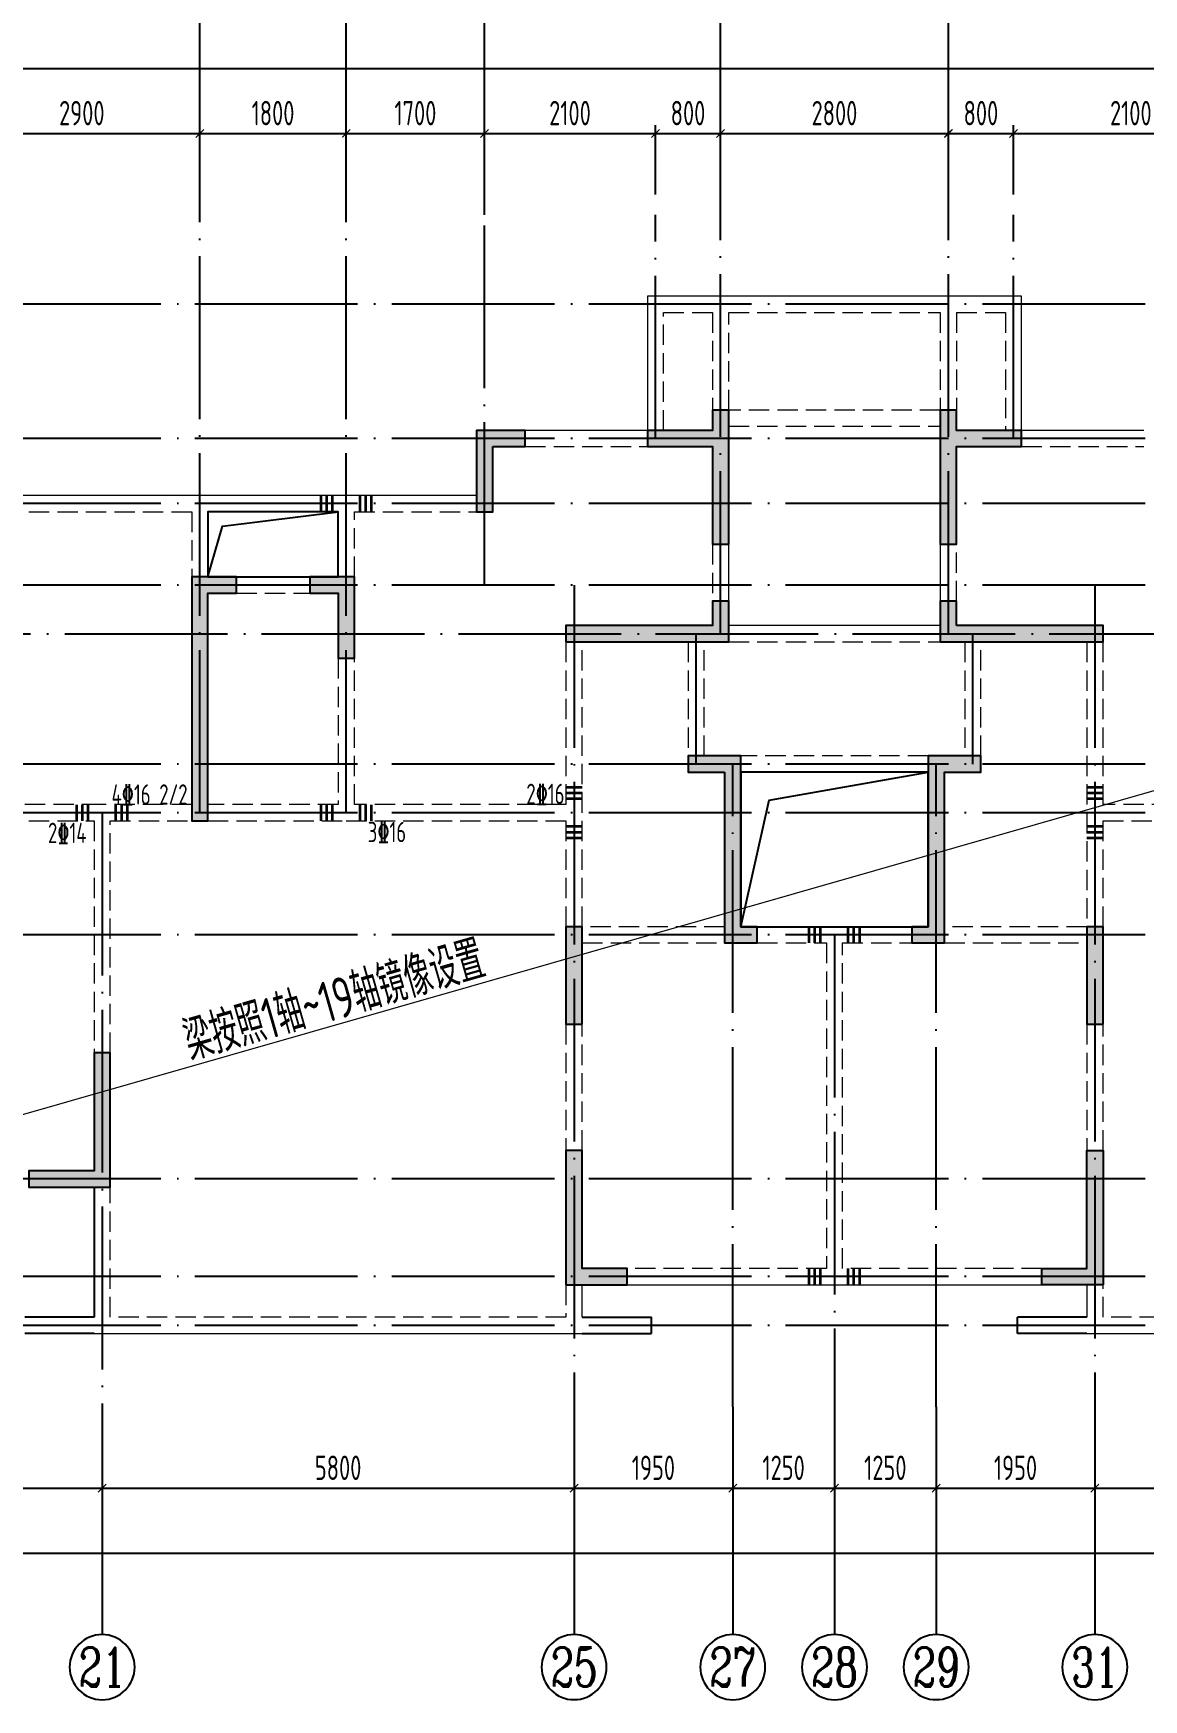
# Model space of a CAD drawing. Extents: x -461650 to 361314, y 245336 to 769729.
# Drawn here: x 132128 to 145774, y 565537 to 586017 of the extents above; entities that cross this region are included whole.
import ezdxf
from ezdxf.enums import TextEntityAlignment as Align

# ---------------------------------------------------------------- set-up
doc = ezdxf.new("R2010")
doc.units = 0
doc.header["$LTSCALE"] = 1000
doc.linetypes.add('DASH', pattern=[0.35, 0.25, -0.1])
doc.linetypes.add('DOTE', pattern=[2.42, 2, -0.2, 0.02, -0.2])
doc.layers.get('0').update_dxf_attribs({"linetype": 'CONTINUOUS'})
doc.layers.get('DEFPOINTS').update_dxf_attribs({"linetype": 'CONTINUOUS'})
for name, color, linetype in [('A-AXIS', 1, 'CONTINUOUS'), ('A-DOTE', 10, 'DOTE'), ('AXIS_NUM', 7, 'CONTINUOUS'), ('BEAM_CON', 4, 'CONTINUOUS'), ('S-D洞口', 4, 'CONTINUOUS'), ('S-L主梁线', 4, 'DASH'), ('S-L梁编号', 6, 'CONTINUOUS'), ('S-L梁配筋', 7, 'CONTINUOUS'), ('S-Q墙填充', 252, 'CONTINUOUS'), ('S-Q墙实线', 6, 'CONTINUOUS'), ('S-Y一般标注', 3, 'CONTINUOUS')]:
    doc.layers.add(name, color=color, linetype=linetype)
doc.layers.add('梁附加箍筋', color=1, linetype='CONTINUOUS', lineweight=35)
doc.styles.add('TSSD_Axis', font='complex.shx', dxfattribs={"width": 0.7, "bigfont": 'hztxt.shx'})
doc.styles.add('TSSD_DIMENSION', font='Tssdeng.shx', dxfattribs={"width": 0.7, "bigfont": 'tssdchn.shx'})
doc.styles.add('TSSD_REIN', font='tssdeng.shx', dxfattribs={"width": 0.7, "height": 300, "bigfont": 'tssdchn.shx'})
doc.dimstyles.new('TSSD_100_100', dxfattribs={"dimtxt": 300, "dimasz": 100, "dimexe": 100, "dimexo": 250, "dimgap": 100, "dimtad": 1, "dimdec": 0, "dimzin": 0, "dimdsep": 46, "dimtxsty": 'TSSD_DIMENSION', "dimblk": 'ARCHTICK', "dimcen": 0, "dimdle": 100, "dimclrt": 7, "dimadec": 0, "dimazin": 0, "dimtfac": 1, "dimtdec": 0, "dimtix": 1, "dimtmove": 2, "dimatfit": 3, "dimldrblk": 'ARCHTICK', "dimfxl": 0, "dimtolj": 1, "dimtzin": 0, "dimarcsym": 0})

# ---------------------------------------------------------------- blocks, each defined once
blk = doc.blocks.new('_ArchTick')
at = {"color": 0, "linetype": 'ByBlock', "const_width": 0.15}
blk.add_lwpolyline([(-0.5, -0.5), (0.5, 0.5)], dxfattribs=at)
blk = doc.blocks.new('*D301')
at = {"layer": 'DEFPOINTS', "color": 0}
for p in [(34300, 19250), (31400, 18250), (34300, 18250)]:
    blk.add_point(p, dxfattribs=at)
at = {"layer": 'S-Y一般标注', "color": 0, "lineweight": -2}
for p, q in [((31400, 18500), (31400, 19350)), ((34300, 18500), (34300, 19350)), ((31300, 19250), (34400, 19250))]:
    blk.add_line(p, q, dxfattribs=at)
at = {"layer": 'S-Y一般标注', "color": 0, "lineweight": -2, "xscale": 100, "yscale": 100, "zscale": 100, "rotation": 180}
blk.add_blockref('_ArchTick', (31400, 19250), dxfattribs=at)
at = {"layer": 'S-Y一般标注', "color": 0, "lineweight": -2, "xscale": 100, "yscale": 100, "zscale": 100}
blk.add_blockref('_ArchTick', (34300, 19250), dxfattribs=at)
at = {"layer": 'S-Y一般标注', "color": 7, "insert": (32850, 19500), "char_height": 300, "attachment_point": 5, "style": 'TSSD_DIMENSION'}
blk.add_mtext('\\A1;2900', dxfattribs=at)
blk = doc.blocks.new('*D302')
at = {"layer": 'DEFPOINTS', "color": 0}
for p in [(36100, 19250), (34300, 18250), (36100, 18250)]:
    blk.add_point(p, dxfattribs=at)
at = {"layer": 'S-Y一般标注', "color": 0, "lineweight": -2}
for p, q in [((34300, 18500), (34300, 19350)), ((36100, 18500), (36100, 19350)), ((34200, 19250), (36200, 19250))]:
    blk.add_line(p, q, dxfattribs=at)
at = {"layer": 'S-Y一般标注', "color": 0, "lineweight": -2, "xscale": 100, "yscale": 100, "zscale": 100, "rotation": 180}
blk.add_blockref('_ArchTick', (34300, 19250), dxfattribs=at)
at = {"layer": 'S-Y一般标注', "color": 0, "lineweight": -2, "xscale": 100, "yscale": 100, "zscale": 100}
blk.add_blockref('_ArchTick', (36100, 19250), dxfattribs=at)
at = {"layer": 'S-Y一般标注', "color": 7, "insert": (35200, 19500), "char_height": 300, "attachment_point": 5, "style": 'TSSD_DIMENSION'}
blk.add_mtext('\\A1;1800', dxfattribs=at)
blk = doc.blocks.new('*D303')
at = {"layer": 'DEFPOINTS', "color": 0}
for p in [(37800, 19250), (36100, 18250), (37800, 18250)]:
    blk.add_point(p, dxfattribs=at)
at = {"layer": 'S-Y一般标注', "color": 0, "lineweight": -2}
for p, q in [((36100, 18500), (36100, 19350)), ((37800, 18500), (37800, 19350)), ((36000, 19250), (37900, 19250))]:
    blk.add_line(p, q, dxfattribs=at)
at = {"layer": 'S-Y一般标注', "color": 0, "lineweight": -2, "xscale": 100, "yscale": 100, "zscale": 100, "rotation": 180}
blk.add_blockref('_ArchTick', (36100, 19250), dxfattribs=at)
at = {"layer": 'S-Y一般标注', "color": 0, "lineweight": -2, "xscale": 100, "yscale": 100, "zscale": 100}
blk.add_blockref('_ArchTick', (37800, 19250), dxfattribs=at)
at = {"layer": 'S-Y一般标注', "color": 7, "insert": (36950, 19500), "char_height": 300, "attachment_point": 5, "style": 'TSSD_DIMENSION'}
blk.add_mtext('\\A1;1700', dxfattribs=at)
blk = doc.blocks.new('*D304')
at = {"layer": 'DEFPOINTS', "color": 0}
for p in [(40700, 19250), (39900, 18250), (40700, 18250)]:
    blk.add_point(p, dxfattribs=at)
at = {"layer": 'S-Y一般标注', "color": 0, "lineweight": -2}
for p, q in [((39900, 18500), (39900, 19350)), ((40700, 18500), (40700, 19350)), ((39800, 19250), (40800, 19250))]:
    blk.add_line(p, q, dxfattribs=at)
at = {"layer": 'S-Y一般标注', "color": 0, "lineweight": -2, "xscale": 100, "yscale": 100, "zscale": 100, "rotation": 180}
blk.add_blockref('_ArchTick', (39900, 19250), dxfattribs=at)
at = {"layer": 'S-Y一般标注', "color": 0, "lineweight": -2, "xscale": 100, "yscale": 100, "zscale": 100}
blk.add_blockref('_ArchTick', (40700, 19250), dxfattribs=at)
at = {"layer": 'S-Y一般标注', "color": 7, "insert": (40300, 19500), "char_height": 300, "attachment_point": 5, "style": 'TSSD_DIMENSION'}
blk.add_mtext('\\A1;800', dxfattribs=at)
blk = doc.blocks.new('*D305')
at = {"layer": 'DEFPOINTS', "color": 0}
for p in [(43500, 19250), (40700, 18250), (43500, 18250)]:
    blk.add_point(p, dxfattribs=at)
at = {"layer": 'S-Y一般标注', "color": 0, "lineweight": -2}
for p, q in [((40700, 18500), (40700, 19350)), ((43500, 18500), (43500, 19350)), ((40600, 19250), (43600, 19250))]:
    blk.add_line(p, q, dxfattribs=at)
at = {"layer": 'S-Y一般标注', "color": 0, "lineweight": -2, "xscale": 100, "yscale": 100, "zscale": 100, "rotation": 180}
blk.add_blockref('_ArchTick', (40700, 19250), dxfattribs=at)
at = {"layer": 'S-Y一般标注', "color": 0, "lineweight": -2, "xscale": 100, "yscale": 100, "zscale": 100}
blk.add_blockref('_ArchTick', (43500, 19250), dxfattribs=at)
at = {"layer": 'S-Y一般标注', "color": 7, "insert": (42100, 19500), "char_height": 300, "attachment_point": 5, "style": 'TSSD_DIMENSION'}
blk.add_mtext('\\A1;2800', dxfattribs=at)
blk = doc.blocks.new('*D306')
at = {"layer": 'DEFPOINTS', "color": 0}
for p in [(46400, 19250), (44300, 18250), (46400, 18250)]:
    blk.add_point(p, dxfattribs=at)
at = {"layer": 'S-Y一般标注', "color": 0, "lineweight": -2}
for p, q in [((44300, 18500), (44300, 19350)), ((46400, 18500), (46400, 19350)), ((44200, 19250), (46500, 19250))]:
    blk.add_line(p, q, dxfattribs=at)
at = {"layer": 'S-Y一般标注', "color": 0, "lineweight": -2, "xscale": 100, "yscale": 100, "zscale": 100, "rotation": 180}
blk.add_blockref('_ArchTick', (44300, 19250), dxfattribs=at)
at = {"layer": 'S-Y一般标注', "color": 0, "lineweight": -2, "xscale": 100, "yscale": 100, "zscale": 100}
blk.add_blockref('_ArchTick', (46400, 19250), dxfattribs=at)
at = {"layer": 'S-Y一般标注', "color": 7, "insert": (45742, 19500), "char_height": 300, "attachment_point": 5, "style": 'TSSD_DIMENSION'}
blk.add_mtext('\\A1;2100', dxfattribs=at)
blk = doc.blocks.new('*D311')
at = {"layer": 'DEFPOINTS', "color": 0}
for p in [(54600, 20050), (4600, 18250), (54600, 18250)]:
    blk.add_point(p, dxfattribs=at)
at = {"layer": 'S-Y一般标注', "color": 0, "lineweight": -2}
for p, q in [((4600, 18500), (4600, 20150)), ((54600, 18500), (54600, 20150)), ((4500, 20050), (54700, 20050))]:
    blk.add_line(p, q, dxfattribs=at)
at = {"layer": 'S-Y一般标注', "color": 0, "lineweight": -2, "xscale": 100, "yscale": 100, "zscale": 100, "rotation": 180}
blk.add_blockref('_ArchTick', (4600, 20050), dxfattribs=at)
at = {"layer": 'S-Y一般标注', "color": 0, "lineweight": -2, "xscale": 100, "yscale": 100, "zscale": 100}
blk.add_blockref('_ArchTick', (54600, 20050), dxfattribs=at)
at = {"layer": 'S-Y一般标注', "color": 7, "insert": (29600, 20300), "char_height": 300, "attachment_point": 5, "style": 'TSSD_DIMENSION'}
blk.add_mtext('\\A1;50000', dxfattribs=at)
blk = doc.blocks.new('*D324')
at = {"layer": 'DEFPOINTS', "color": 0}
for p in [(39900, 19250), (37800, 18250), (39900, 18250)]:
    blk.add_point(p, dxfattribs=at)
at = {"layer": 'S-Y一般标注', "color": 0, "lineweight": -2}
for p, q in [((37800, 18500), (37800, 19350)), ((39900, 18500), (39900, 19350)), ((37700, 19250), (40000, 19250))]:
    blk.add_line(p, q, dxfattribs=at)
at = {"layer": 'S-Y一般标注', "color": 0, "lineweight": -2, "xscale": 100, "yscale": 100, "zscale": 100, "rotation": 180}
blk.add_blockref('_ArchTick', (37800, 19250), dxfattribs=at)
at = {"layer": 'S-Y一般标注', "color": 0, "lineweight": -2, "xscale": 100, "yscale": 100, "zscale": 100}
blk.add_blockref('_ArchTick', (39900, 19250), dxfattribs=at)
at = {"layer": 'S-Y一般标注', "color": 7, "insert": (38850, 19500), "char_height": 300, "attachment_point": 5, "style": 'TSSD_DIMENSION'}
blk.add_mtext('\\A1;2100', dxfattribs=at)
blk = doc.blocks.new('*D325')
at = {"layer": 'DEFPOINTS', "color": 0}
for p in [(44300, 19250), (43500, 18250), (44300, 18250)]:
    blk.add_point(p, dxfattribs=at)
at = {"layer": 'S-Y一般标注', "color": 0, "lineweight": -2}
for p, q in [((43500, 18500), (43500, 19350)), ((44300, 18500), (44300, 19350)), ((43400, 19250), (44400, 19250))]:
    blk.add_line(p, q, dxfattribs=at)
at = {"layer": 'S-Y一般标注', "color": 0, "lineweight": -2, "xscale": 100, "yscale": 100, "zscale": 100, "rotation": 180}
blk.add_blockref('_ArchTick', (43500, 19250), dxfattribs=at)
at = {"layer": 'S-Y一般标注', "color": 0, "lineweight": -2, "xscale": 100, "yscale": 100, "zscale": 100}
blk.add_blockref('_ArchTick', (44300, 19250), dxfattribs=at)
at = {"layer": 'S-Y一般标注', "color": 7, "insert": (43900, 19500), "char_height": 300, "attachment_point": 5, "style": 'TSSD_DIMENSION'}
blk.add_mtext('\\A1;800', dxfattribs=at)
blk = doc.blocks.new('ts_axno')
at = {"color": 0, "linetype": 'ByBlock', "lineweight": -2}
blk.add_circle((0, 0), 0.5, dxfattribs=at)
at = {"color": 0, "linetype": 'ByBlock', "lineweight": -2, "style": 'TSSD_Axis', "width": 0.7}
blk.add_attdef('A', text='', height=0.6, dxfattribs=at).set_placement((0, 0), align=Align.MIDDLE_CENTER)
blk = doc.blocks.new('*D330')
at = {"layer": 'DEFPOINTS', "color": 0}
for p in [(33100, 3600), (38900, 3600), (38900, 2600)]:
    blk.add_point(p, dxfattribs=at)
at = {"layer": 'S-Y一般标注', "color": 0, "lineweight": -2}
for p, q in [((33100, 3350), (33100, 2500)), ((38900, 3350), (38900, 2500)), ((33000, 2600), (39000, 2600))]:
    blk.add_line(p, q, dxfattribs=at)
at = {"layer": 'S-Y一般标注', "color": 0, "lineweight": -2, "xscale": 100, "yscale": 100, "zscale": 100, "rotation": 180}
blk.add_blockref('_ArchTick', (33100, 2600), dxfattribs=at)
at = {"layer": 'S-Y一般标注', "color": 0, "lineweight": -2, "xscale": 100, "yscale": 100, "zscale": 100}
blk.add_blockref('_ArchTick', (38900, 2600), dxfattribs=at)
at = {"layer": 'S-Y一般标注', "color": 7, "insert": (36000, 2850), "char_height": 300, "attachment_point": 5, "style": 'TSSD_DIMENSION'}
blk.add_mtext('\\A1;5800', dxfattribs=at)
blk = doc.blocks.new('*D331')
at = {"layer": 'DEFPOINTS', "color": 0}
for p in [(42100, 3600), (43350, 3600), (43350, 2600)]:
    blk.add_point(p, dxfattribs=at)
at = {"layer": 'S-Y一般标注', "color": 0, "lineweight": -2}
for p, q in [((42100, 3350), (42100, 2500)), ((43350, 3350), (43350, 2500)), ((42000, 2600), (43450, 2600))]:
    blk.add_line(p, q, dxfattribs=at)
at = {"layer": 'S-Y一般标注', "color": 0, "lineweight": -2, "xscale": 100, "yscale": 100, "zscale": 100, "rotation": 180}
blk.add_blockref('_ArchTick', (42100, 2600), dxfattribs=at)
at = {"layer": 'S-Y一般标注', "color": 0, "lineweight": -2, "xscale": 100, "yscale": 100, "zscale": 100}
blk.add_blockref('_ArchTick', (43350, 2600), dxfattribs=at)
at = {"layer": 'S-Y一般标注', "color": 7, "insert": (42725, 2850), "char_height": 300, "attachment_point": 5, "style": 'TSSD_DIMENSION'}
blk.add_mtext('\\A1;1250', dxfattribs=at)
blk = doc.blocks.new('*D332')
at = {"layer": 'DEFPOINTS', "color": 0}
for p in [(45300, 3600), (51100, 3600), (51100, 2600)]:
    blk.add_point(p, dxfattribs=at)
at = {"layer": 'S-Y一般标注', "color": 0, "lineweight": -2}
for p, q in [((45300, 3350), (45300, 2500)), ((51100, 3350), (51100, 2500)), ((45200, 2600), (51200, 2600))]:
    blk.add_line(p, q, dxfattribs=at)
at = {"layer": 'S-Y一般标注', "color": 0, "lineweight": -2, "xscale": 100, "yscale": 100, "zscale": 100, "rotation": 180}
blk.add_blockref('_ArchTick', (45300, 2600), dxfattribs=at)
at = {"layer": 'S-Y一般标注', "color": 0, "lineweight": -2, "xscale": 100, "yscale": 100, "zscale": 100}
blk.add_blockref('_ArchTick', (51100, 2600), dxfattribs=at)
at = {"layer": 'S-Y一般标注', "color": 7, "insert": (48200, 2850), "char_height": 300, "attachment_point": 5, "style": 'TSSD_DIMENSION'}
blk.add_mtext('\\A1;5800', dxfattribs=at)
blk = doc.blocks.new('*D334')
at = {"layer": 'DEFPOINTS', "color": 0}
for p in [(4600, 3600), (54600, 3600), (54600, 1800)]:
    blk.add_point(p, dxfattribs=at)
at = {"layer": 'S-Y一般标注', "color": 0, "lineweight": -2}
for p, q in [((4600, 3350), (4600, 1700)), ((54600, 3350), (54600, 1700)), ((4500, 1800), (54700, 1800))]:
    blk.add_line(p, q, dxfattribs=at)
at = {"layer": 'S-Y一般标注', "color": 0, "lineweight": -2, "xscale": 100, "yscale": 100, "zscale": 100, "rotation": 180}
blk.add_blockref('_ArchTick', (4600, 1800), dxfattribs=at)
at = {"layer": 'S-Y一般标注', "color": 0, "lineweight": -2, "xscale": 100, "yscale": 100, "zscale": 100}
blk.add_blockref('_ArchTick', (54600, 1800), dxfattribs=at)
at = {"layer": 'S-Y一般标注', "color": 7, "insert": (29600, 2050), "char_height": 300, "attachment_point": 5, "style": 'TSSD_DIMENSION'}
blk.add_mtext('\\A1;50000', dxfattribs=at)
blk = doc.blocks.new('*D337')
at = {"layer": 'DEFPOINTS', "color": 0}
for p in [(29600, 3600), (33100, 3600), (33100, 2600)]:
    blk.add_point(p, dxfattribs=at)
at = {"layer": 'S-Y一般标注', "color": 0, "lineweight": -2}
for p, q in [((29600, 3350), (29600, 2500)), ((33100, 3350), (33100, 2500)), ((29500, 2600), (33200, 2600))]:
    blk.add_line(p, q, dxfattribs=at)
at = {"layer": 'S-Y一般标注', "color": 0, "lineweight": -2, "xscale": 100, "yscale": 100, "zscale": 100, "rotation": 180}
blk.add_blockref('_ArchTick', (29600, 2600), dxfattribs=at)
at = {"layer": 'S-Y一般标注', "color": 0, "lineweight": -2, "xscale": 100, "yscale": 100, "zscale": 100}
blk.add_blockref('_ArchTick', (33100, 2600), dxfattribs=at)
at = {"layer": 'S-Y一般标注', "color": 7, "insert": (31350, 2850), "char_height": 300, "attachment_point": 5, "style": 'TSSD_DIMENSION'}
blk.add_mtext('\\A1;3500', dxfattribs=at)
blk = doc.blocks.new('*D338')
at = {"layer": 'DEFPOINTS', "color": 0}
for p in [(40850, 3600), (42100, 3600), (42100, 2600)]:
    blk.add_point(p, dxfattribs=at)
at = {"layer": 'S-Y一般标注', "color": 0, "lineweight": -2}
for p, q in [((40850, 3350), (40850, 2500)), ((42100, 3350), (42100, 2500)), ((40750, 2600), (42200, 2600))]:
    blk.add_line(p, q, dxfattribs=at)
at = {"layer": 'S-Y一般标注', "color": 0, "lineweight": -2, "xscale": 100, "yscale": 100, "zscale": 100, "rotation": 180}
blk.add_blockref('_ArchTick', (40850, 2600), dxfattribs=at)
at = {"layer": 'S-Y一般标注', "color": 0, "lineweight": -2, "xscale": 100, "yscale": 100, "zscale": 100}
blk.add_blockref('_ArchTick', (42100, 2600), dxfattribs=at)
at = {"layer": 'S-Y一般标注', "color": 7, "insert": (41475, 2850), "char_height": 300, "attachment_point": 5, "style": 'TSSD_DIMENSION'}
blk.add_mtext('\\A1;1250', dxfattribs=at)
blk = doc.blocks.new('*D351')
at = {"layer": 'DEFPOINTS', "color": 0}
for p in [(38900, 3600), (40850, 3600), (40850, 2600)]:
    blk.add_point(p, dxfattribs=at)
at = {"layer": 'S-Y一般标注', "color": 0, "lineweight": -2}
for p, q in [((38900, 3350), (38900, 2500)), ((40850, 3350), (40850, 2500)), ((38800, 2600), (40950, 2600))]:
    blk.add_line(p, q, dxfattribs=at)
at = {"layer": 'S-Y一般标注', "color": 0, "lineweight": -2, "xscale": 100, "yscale": 100, "zscale": 100, "rotation": 180}
blk.add_blockref('_ArchTick', (38900, 2600), dxfattribs=at)
at = {"layer": 'S-Y一般标注', "color": 0, "lineweight": -2, "xscale": 100, "yscale": 100, "zscale": 100}
blk.add_blockref('_ArchTick', (40850, 2600), dxfattribs=at)
at = {"layer": 'S-Y一般标注', "color": 7, "insert": (39875, 2850), "char_height": 300, "attachment_point": 5, "style": 'TSSD_DIMENSION'}
blk.add_mtext('\\A1;1950', dxfattribs=at)
blk = doc.blocks.new('*D352')
at = {"layer": 'DEFPOINTS', "color": 0}
for p in [(43350, 3600), (45300, 3600), (45300, 2600)]:
    blk.add_point(p, dxfattribs=at)
at = {"layer": 'S-Y一般标注', "color": 0, "lineweight": -2}
for p, q in [((43350, 3350), (43350, 2500)), ((45300, 3350), (45300, 2500)), ((43250, 2600), (45400, 2600))]:
    blk.add_line(p, q, dxfattribs=at)
at = {"layer": 'S-Y一般标注', "color": 0, "lineweight": -2, "xscale": 100, "yscale": 100, "zscale": 100, "rotation": 180}
blk.add_blockref('_ArchTick', (43350, 2600), dxfattribs=at)
at = {"layer": 'S-Y一般标注', "color": 0, "lineweight": -2, "xscale": 100, "yscale": 100, "zscale": 100}
blk.add_blockref('_ArchTick', (45300, 2600), dxfattribs=at)
at = {"layer": 'S-Y一般标注', "color": 7, "insert": (44325, 2850), "char_height": 300, "attachment_point": 5, "style": 'TSSD_DIMENSION'}
blk.add_mtext('\\A1;1950', dxfattribs=at)
blk = doc.blocks.new('20210807.15312791')
at = {"layer": 'S-Q墙填充'}
h = blk.add_hatch(color=252, dxfattribs=at)
h.dxf.hatch_style = 1
h.paths.add_polyline_path([(97216, 67840), (97216, 68190), (97016, 68190), (97016, 67940), (96216, 67940), (96216, 67740), (97016, 67740), (97016, 66540), (97216, 66540)])
h = blk.add_hatch(color=252, dxfattribs=at)
h.dxf.hatch_style = 1
h.paths.add_polyline_path([(99816, 67840), (99816, 66540), (100016, 66540), (100016, 67740), (100815, 67740), (100815, 67940), (100016, 67940), (100016, 68190), (99816, 68190)])
h = blk.add_hatch(color=252, dxfattribs=at)
h.dxf.hatch_style = 1
h.paths.add_polyline_path([(94316, 67740), (94716, 67740), (94716, 67940), (94116, 67940), (94116, 66940), (94316, 66940)])
h = blk.add_hatch(color=252, dxfattribs=at)
h.dxf.hatch_style = 1
h.paths.add_polyline_path([(90816, 63140), (90816, 65940), (91166, 65940), (91166, 66140), (90616, 66140), (90616, 63140)])
h = blk.add_hatch(color=252, dxfattribs=at)
h.dxf.hatch_style = 1
h.paths.add_polyline_path([(92066, 65940), (92416, 65940), (92416, 65140), (92616, 65140), (92616, 66140), (92066, 66140)])
h = blk.add_hatch(color=252, dxfattribs=at)
h.dxf.hatch_style = 1
h.paths.add_polyline_path([(95216, 65340), (96816, 65340), (97216, 65340), (97216, 65840), (97016, 65840), (97016, 65540), (96816, 65540), (95216, 65540)])
h = blk.add_hatch(color=252, dxfattribs=at)
h.dxf.hatch_style = 1
h.paths.add_polyline_path([(100016, 65540), (100016, 65840), (99816, 65840), (99816, 65340), (100216, 65340), (101816, 65340), (101816, 65540), (100216, 65540)])
h = blk.add_hatch(color=252, dxfattribs=at)
h.dxf.hatch_style = 1
h.paths.add_polyline_path([(97166, 63740), (97166, 61640), (97566, 61640), (97566, 61840), (97366, 61840), (97366, 63940), (96716, 63940), (96716, 63740)])
h = blk.add_hatch(color=252, dxfattribs=at)
h.dxf.hatch_style = 1
h.paths.add_polyline_path([(99666, 61840), (99466, 61840), (99466, 61640), (99866, 61640), (99866, 63740), (100316, 63740), (100316, 63940), (99666, 63940)])
h = blk.add_hatch(color=252, dxfattribs=at)
h.dxf.hatch_style = 1
h.paths.add_polyline_path([(95416, 60640), (95416, 61840), (95216, 61840), (95216, 60640)])
h = blk.add_hatch(color=252, dxfattribs=at)
h.dxf.hatch_style = 1
h.paths.add_polyline_path([(101816, 60640), (101816, 61840), (101616, 61840), (101616, 60640)])
h = blk.add_hatch(color=252, dxfattribs=at)
h.dxf.hatch_style = 1
h.paths.add_polyline_path([(88716, 58840), (88616, 58840), (88616, 58640), (88716, 58640), (89616, 58640), (89616, 60290), (89416, 60290), (89416, 58840)])
h = blk.add_hatch(color=252, dxfattribs=at)
h.dxf.hatch_style = 1
h.paths.add_polyline_path([(95216, 57440), (95966, 57440), (95966, 57640), (95416, 57640), (95416, 59090), (95216, 59090)])
h = blk.add_hatch(color=252, dxfattribs=at)
h.dxf.hatch_style = 1
h.paths.add_polyline_path([(101816, 57440), (101066, 57440), (101066, 57640), (101616, 57640), (101616, 58740), (101616, 59090), (101816, 59090), (101816, 58740)])
at = {"layer": 'BEAM_CON'}
for p, q in [((89416, 58640), (89416, 57040)), ((89416, 57040), (88566, 57040)), ((95416, 57040), (96266, 57040)), ((96266, 56840), (96266, 57040)), ((101616, 57040), (100766, 57040)), ((100766, 56840), (100766, 57040)), ((89416, 56840), (88566, 56840)), ((95416, 56840), (96266, 56840)), ((101616, 56840), (100766, 56840))]:
    blk.add_line(p, q, dxfattribs=at)
at = {"layer": 'S-D洞口', "color": 5}
for points in [[(90816, 66140), (92416, 66140), (92416, 66940), (90816, 66940), (90816, 66140), (90993, 66762), (92416, 66940)], [(97366, 61840), (99666, 61840), (99666, 63740), (97366, 63740), (97366, 61840), (97712, 63393), (99666, 63740)]]:
    blk.add_lwpolyline(points, dxfattribs=at)
at = {"layer": 'S-L主梁线', "linetype": 'ByBlock', "lineweight": 18}
for p, q in [((96216, 69590), (96216, 67940)), ((97116, 69590), (96216, 69590)), ((99916, 69590), (97116, 69590)), ((100816, 69590), (99916, 69590)), ((100816, 67940), (100816, 69590)), ((96216, 67940), (94716, 67940)), ((102316, 67940), (100816, 67940)), ((90716, 67140), (87716, 67140)), ((92516, 67140), (90716, 67140)), ((94116, 67140), (92516, 67140)), ((90816, 66940), (92416, 66940)), ((90816, 66140), (90816, 66940)), ((92416, 66940), (92416, 66140)), ((97216, 65840), (97216, 66540)), ((99816, 66540), (99816, 65840)), ((92066, 66140), (91166, 66140)), ((99816, 65540), (97216, 65540)), ((97366, 63740), (99666, 63740)), ((98516, 61840), (97566, 61840)), ((99466, 61840), (98516, 61840)), ((95416, 57040), (95416, 57440)), ((95966, 57440), (98516, 57440)), ((98516, 57440), (101066, 57440)), ((101616, 57440), (101616, 57040)), ((89416, 56840), (95416, 56840)), ((101616, 56840), (107616, 56840))]:
    blk.add_line(p, q, dxfattribs=at)
at = {"layer": 'S-L主梁线', "linetype": 'DASH', "lineweight": 18}
for p, q in [((96416, 69390), (97016, 69390)), ((96416, 67940), (96416, 69390)), ((97016, 69390), (97016, 68190)), ((97216, 69390), (99816, 69390)), ((97216, 68190), (97216, 69390)), ((99816, 69390), (99816, 68190)), ((100016, 69390), (100616, 69390)), ((100016, 69390), (100016, 68190)), ((100616, 69390), (100616, 67940)), ((99815, 68190), (97216, 68190)), ((97216, 67990), (99816, 67990)), ((94716, 67740), (96216, 67740)), ((100815, 67740), (102316, 67740)), ((87916, 66940), (90616, 66940)), ((90616, 66940), (90616, 66140)), ((92616, 66940), (94116, 66940)), ((92616, 66140), (92616, 66940)), ((97016, 66540), (97016, 65840)), ((100016, 65840), (100016, 66540)), ((91166, 65940), (92066, 65940)), ((95216, 65340), (95216, 63340)), ((95416, 63240), (95416, 65340)), ((96716, 65340), (96716, 63940)), ((96916, 63940), (96916, 65340)), ((97216, 65340), (99816, 65340)), ((100116, 65340), (100116, 63940)), ((100316, 63940), (100316, 65340)), ((101616, 65340), (101616, 63240)), ((101816, 63340), (101816, 65340)), ((92416, 65140), (92416, 63340)), ((92616, 63340), (92616, 65140)), ((99666, 63940), (97366, 63940)), ((89516, 63340), (87916, 63340)), ((90616, 63340), (89516, 63340)), ((92416, 63340), (90816, 63340)), ((95216, 63340), (92616, 63340)), ((104416, 63340), (101816, 63340)), ((87916, 63140), (89416, 63140)), ((89416, 63140), (89416, 60290)), ((89616, 63140), (90616, 63140)), ((89616, 60290), (89616, 63140)), ((90816, 63140), (92516, 63140)), ((92516, 63140), (95216, 63140)), ((95216, 63140), (95216, 61840)), ((95416, 61840), (95416, 63240)), ((101616, 63240), (101616, 61840)), ((101816, 63140), (104516, 63140)), ((101816, 61840), (101816, 63140)), ((97166, 61840), (95416, 61840)), ((101616, 61840), (99866, 61840)), ((95416, 61640), (97166, 61640)), ((97566, 61640), (98416, 61640)), ((98416, 61640), (98416, 57640)), ((98616, 57640), (98616, 61640)), ((98616, 61640), (99466, 61640)), ((99866, 61640), (101616, 61640)), ((95216, 60640), (95216, 59090)), ((95416, 59090), (95416, 60640)), ((101616, 60640), (101616, 59090)), ((101816, 59090), (101816, 60640)), ((89616, 57040), (89616, 58640)), ((98416, 57640), (95966, 57640)), ((101066, 57640), (98616, 57640)), ((95216, 57440), (95216, 57040)), ((101816, 57040), (101816, 57440)), ((95216, 57040), (89616, 57040)), ((107416, 57040), (101816, 57040))]:
    blk.add_line(p, q, dxfattribs=at)
at = {"layer": 'S-Q墙实线'}
blk.add_lwpolyline([(97216, 67840), (97216, 68190), (97016, 68190), (97016, 67940), (96216, 67940), (96216, 67740), (97016, 67740), (97016, 66540), (97216, 66540), (97216, 67840)], dxfattribs=at)
for points in [[(99816, 67840), (99816, 66540), (100016, 66540), (100016, 67740), (100815, 67740), (100815, 67940), (100016, 67940), (100016, 68190), (99816, 68190)], [(94316, 67740), (94716, 67740), (94716, 67940), (94116, 67940), (94116, 66940), (94316, 66940)], [(90816, 63140), (90816, 65940), (91166, 65940), (91166, 66140), (90616, 66140), (90616, 63140)], [(92066, 65940), (92416, 65940), (92416, 65140), (92616, 65140), (92616, 66140), (92066, 66140)], [(95216, 65340), (96816, 65340), (97216, 65340), (97216, 65840), (97016, 65840), (97016, 65540), (96816, 65540), (95216, 65540)], [(100016, 65540), (100016, 65840), (99816, 65840), (99816, 65340), (100216, 65340), (101816, 65340), (101816, 65540), (100216, 65540)], [(97166, 63740), (97166, 61640), (97566, 61640), (97566, 61840), (97366, 61840), (97366, 63940), (96716, 63940), (96716, 63740)], [(99666, 61840), (99466, 61840), (99466, 61640), (99866, 61640), (99866, 63740), (100316, 63740), (100316, 63940), (99666, 63940)], [(95416, 60640), (95416, 61840), (95216, 61840), (95216, 60640)], [(101816, 60640), (101816, 61840), (101616, 61840), (101616, 60640)], [(88716, 58840), (88616, 58840), (88616, 58640), (88716, 58640), (89616, 58640), (89616, 60290), (89416, 60290), (89416, 58840)], [(95216, 57440), (95966, 57440), (95966, 57640), (95416, 57640), (95416, 59090), (95216, 59090)], [(101816, 57440), (101066, 57440), (101066, 57640), (101616, 57640), (101616, 58740), (101616, 59090), (101816, 59090), (101816, 58740)]]:
    blk.add_lwpolyline(points, close=True, dxfattribs=at)
blk = doc.blocks.new('20210726.16395156')
at = {"layer": 'A-AXIS'}
for p, q in [((34300, 18249.9), (34300, 21049.9)), ((36100, 18249.9), (36100, 21049.9)), ((37800, 18249.9), (37800, 21049.9)), ((40700, 18249.9), (40700, 21049.9)), ((43500, 18249.9), (43500, 21049.9)), ((33100, 3600), (33100, 800)), ((38900, 3600.1), (38900, 800.1)), ((40850, 3600), (40850, 800)), ((42100, 3600), (42100, 800)), ((43350, 3600.1), (43350, 800.1)), ((45300, 3600), (45300, 800))]:
    blk.add_line(p, q, dxfattribs=at)
at = {"layer": 'A-DOTE'}
for p, q in [((34300, 10900), (34300, 18249.9)), ((36100, 10900), (36100, 18249.9)), ((37800, 13700), (37800, 18249.9)), ((39900, 15500), (39900, 18249.9)), ((40700, 13100.3), (40700, 18249.9)), ((43500, 13100.3), (43500, 18249.9)), ((44300, 15500), (44300, 18249.9)), ((55600, 17150), (3600, 17150)), ((55600, 15500), (3600, 15500)), ((55600, 14700), (3600, 14700)), ((55600, 13700), (3600, 13700)), ((38900.2, 13700), (38900, 3600)), ((45299.8, 13700), (45300, 3600)), ((3600, 13100.3), (55600, 13100.3)), ((40400, 11500), (40400, 13100)), ((43800, 11500), (43800, 13100)), ((55600, 11500), (3600, 11500)), ((40850, 3600), (40850, 11500)), ((43350, 3600), (43350, 11500)), ((55600, 10900), (3600, 10900)), ((33100, 10900), (33100, 3600)), ((55600, 9400), (3600, 9400)), ((42100, 9400), (42100, 3600)), ((55600, 6400), (3600, 6400)), ((55600, 5200), (3600, 5200)), ((55600, 4600), (3600, 4600))]:
    blk.add_line(p, q, dxfattribs=at)
at = {"layer": 'A-AXIS'}
ref = blk.add_blockref('ts_axno', (33100, 400), dxfattribs=dict(at, xscale=-800, yscale=800, zscale=800, rotation=180))
ref.add_attrib('13', '21', dxfattribs={"layer": 'AXIS_NUM', "height": 480, "style": 'TSSD_Axis', "width": 0.7}).set_placement((33100, 400), align=Align.MIDDLE_CENTER)
ref = blk.add_blockref('ts_axno', (38900, 400.1), dxfattribs=dict(at, xscale=-800, yscale=800, zscale=800, rotation=180))
ref.add_attrib('17', '25', dxfattribs={"layer": 'AXIS_NUM', "height": 480, "style": 'TSSD_Axis', "width": 0.7}).set_placement((38900, 400.1), align=Align.MIDDLE_CENTER)
ref = blk.add_blockref('ts_axno', (40850, 400), dxfattribs=dict(at, xscale=-800, yscale=800, zscale=800, rotation=180))
ref.add_attrib('8', '27', dxfattribs={"layer": 'AXIS_NUM', "height": 480, "style": 'TSSD_Axis', "width": 0.7}).set_placement((40850, 400), align=Align.MIDDLE_CENTER)
ref = blk.add_blockref('ts_axno', (42100, 400), dxfattribs=dict(at, xscale=-800, yscale=800, zscale=800, rotation=180))
ref.add_attrib('19', '28', dxfattribs={"layer": 'AXIS_NUM', "height": 480, "style": 'TSSD_Axis', "width": 0.7}).set_placement((42100, 400), align=Align.MIDDLE_CENTER)
ref = blk.add_blockref('ts_axno', (43350, 400.1), dxfattribs=dict(at, xscale=-800, yscale=800, zscale=800, rotation=180))
ref.add_attrib('8', '29', dxfattribs={"layer": 'AXIS_NUM', "height": 480, "style": 'TSSD_Axis', "width": 0.7}).set_placement((43350, 400.1), align=Align.MIDDLE_CENTER)
ref = blk.add_blockref('ts_axno', (45300, 400), dxfattribs=dict(at, xscale=-800, yscale=800, zscale=800, rotation=180))
ref.add_attrib('19', '31', dxfattribs={"layer": 'AXIS_NUM', "height": 480, "style": 'TSSD_Axis', "width": 0.7}).set_placement((45300, 400), align=Align.MIDDLE_CENTER)
at = {"layer": 'S-Y一般标注'}
for base, p1, p2, picture, middle in [((54600, 20049.9), (4600, 18249.9), (54600, 18249.9), '*D311', (29600, 20299.9)), ((34300, 19249.9), (31400, 18249.9), (34300, 18249.9), '*D301', (32850, 19499.9)), ((36100, 19249.9), (34300, 18249.9), (36100, 18249.9), '*D302', (35200, 19499.9)), ((37800, 19249.9), (36100, 18249.9), (37800, 18249.9), '*D303', (36950, 19499.9)), ((39900, 19249.9), (37800, 18249.9), (39900, 18249.9), '*D324', (38850, 19499.9)), ((40700, 19249.9), (39900, 18249.9), (40700, 18249.9), '*D304', (40300, 19499.9)), ((43500, 19249.9), (40700, 18249.9), (43500, 18249.9), '*D305', (42100, 19499.9)), ((44300, 19249.9), (43500, 18249.9), (44300, 18249.9), '*D325', (43900, 19499.9)), ((54600, 1800), (4600, 3600), (54600, 3600), '*D334', (29600, 2050)), ((33100, 2600), (29600, 3600), (33100, 3600), '*D337', (31350, 2850)), ((38900, 2600.1), (33100, 3600), (38900, 3600.1), '*D330', (36000, 2850.1)), ((40850, 2600.1), (38900, 3600.1), (40850, 3600.1), '*D351', (39875, 2850.1)), ((42100, 2600.1), (40850, 3600.1), (42100, 3600.1), '*D338', (41475, 2850.1)), ((43350, 2600.1), (42100, 3600.1), (43350, 3600.1), '*D331', (42725, 2850.1)), ((45300, 2600.1), (43350, 3600.1), (45300, 3600.1), '*D352', (44325, 2850.1)), ((51100, 2600), (45300, 3600), (51100, 3600), '*D332', (48200, 2850))]:
    dim = blk.add_linear_dim(base=base, p1=p1, p2=p2, dimstyle='TSSD_100_100', dxfattribs=at)
    dim.commit()
    dim.dimension.update_dxf_attribs({"geometry": picture, "text_midpoint": middle})
dim = blk.add_linear_dim(base=(46400, 19249.9), p1=(44300, 18249.9), p2=(46400, 18249.9), dimstyle='TSSD_100_100', dxfattribs=at)
dim.commit()
dim.dimension.update_dxf_attribs({"geometry": '*D306', "text_midpoint": (45741.9, 19499.9), "dimtype": 160})

msp = doc.modelspace()

# ---------------------------------------------------------------- linework, layer by layer
at = {"layer": 'S-L梁编号', "lineweight": 18}
msp.add_lwpolyline([(129573.53, 572036.79), (154373.55, 579136.79)], dxfattribs=at)
at = {"layer": '梁附加箍筋', "lineweight": 35}
for p, q in [((135663.55, 580136.79), (135663.55, 580336.79)), ((135733.55, 580136.79), (135733.55, 580336.79)), ((135803.55, 580136.79), (135803.55, 580336.79)), ((136143.55, 580136.79), (136143.55, 580336.79)), ((136213.55, 580136.79), (136213.55, 580336.79)), ((136283.55, 580136.79), (136283.55, 580336.79)), ((138873.55, 576746.79), (138673.55, 576746.79)), ((145273.54, 576746.79), (145073.54, 576746.79)), ((132663.56, 576336.79), (132663.56, 576536.79)), ((132733.56, 576336.79), (132733.56, 576536.79)), ((132803.56, 576336.79), (132803.56, 576536.79)), ((133143.56, 576336.79), (133143.56, 576536.79)), ((133213.56, 576336.79), (133213.56, 576536.79)), ((133283.56, 576336.79), (133283.56, 576536.79)), ((135663.55, 576336.79), (135663.55, 576536.79)), ((135733.55, 576336.79), (135733.55, 576536.79)), ((135803.55, 576336.79), (135803.55, 576536.79)), ((136143.55, 576336.79), (136143.55, 576536.79)), ((136213.55, 576336.79), (136213.55, 576536.79)), ((136283.55, 576336.79), (136283.55, 576536.79)), ((138873.55, 576676.79), (138673.55, 576676.79)), ((138873.55, 576606.79), (138673.55, 576606.79)), ((145273.54, 576676.79), (145073.54, 576676.79)), ((145273.54, 576606.79), (145073.54, 576606.79)), ((138873.55, 576266.79), (138673.55, 576266.79)), ((138873.55, 576196.79), (138673.55, 576196.79)), ((138873.55, 576126.79), (138673.55, 576126.79)), ((145273.54, 576266.79), (145073.54, 576266.79)), ((145273.54, 576196.79), (145073.54, 576196.79)), ((145273.54, 576126.79), (145073.54, 576126.79)), ((141663.53, 574836.79), (141663.53, 575036.79)), ((141733.53, 574836.79), (141733.53, 575036.79)), ((141803.53, 574836.79), (141803.53, 575036.79)), ((142143.53, 574836.79), (142143.53, 575036.79)), ((142213.53, 574836.79), (142213.53, 575036.79)), ((142283.53, 574836.79), (142283.53, 575036.79)), ((141663.53, 570636.78), (141663.53, 570836.78)), ((141733.53, 570636.78), (141733.53, 570836.78)), ((141803.53, 570636.78), (141803.53, 570836.78)), ((142143.53, 570636.78), (142143.53, 570836.78)), ((142213.53, 570636.78), (142213.53, 570836.78)), ((142283.53, 570636.78), (142283.53, 570836.78))]:
    msp.add_line(p, q, dxfattribs=at)

# ---------------------------------------------------------------- block references
at = {"layer": 'A-DOTE'}
msp.add_blockref('20210726.16395156', (99873.55, 565536.74), dxfattribs=at)
at = {"layer": 'S-Q墙填充'}
msp.add_blockref('20210807.15312791', (43457.9, 513197.24), dxfattribs=at)

# ---------------------------------------------------------------- texts
at = {"layer": 'S-L梁编号', "lineweight": 18, "style": 'TSSD_REIN', "width": 0.7}
msp.add_text('梁按照1轴~19轴镜像设置', height=500, rotation=15.975897, dxfattribs=at).set_placement((134065.09, 573375.77))
at = {"layer": 'S-L梁配筋', "color": 7, "style": 'TSSD_REIN', "width": 0.7}
for s, p in [('4%%13216 2/2', (134023.54, 576537)), ('2%%13216', (138655.51, 576544.41))]:
    msp.add_text(s, height=250, dxfattribs=at).set_placement(p, align=Align.RIGHT)
msp.add_text('3%%13216', height=250, dxfattribs=at).set_placement((136473.55, 576076.08), align=Align.CENTER)
msp.add_text('2%%13214', height=250, dxfattribs=at).set_placement((132308.26, 576065.06))

doc.saveas('drawing.dxf')
